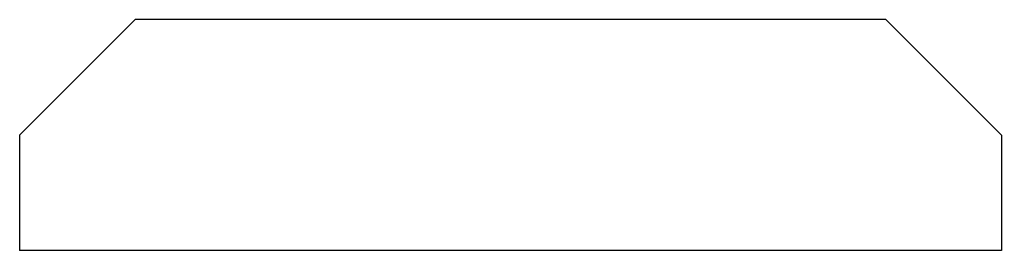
# Model space of a CAD drawing. Header units: millimetres. Extents: x -85 to 85, y -20 to 20.
import ezdxf

# ---------------------------------------------------------------- set-up
doc = ezdxf.new("R2010")
doc.units = ezdxf.units.MM

msp = doc.modelspace()

# ---------------------------------------------------------------- linework, layer by layer
at = {"color": 7, "linetype": 'Continuous', "lineweight": 25}
for p, q in [((-65.07, 20), (-85.07, 0)), ((65.07, 20), (-65.07, 20)), ((85.07, 0), (65.07, 20)), ((-85.07, 0), (-85.07, -20)), ((85.07, 0), (85.07, -20)), ((85.07, -20), (-85.07, -20))]:
    msp.add_line(p, q, dxfattribs=at)

doc.saveas('drawing.dxf')
